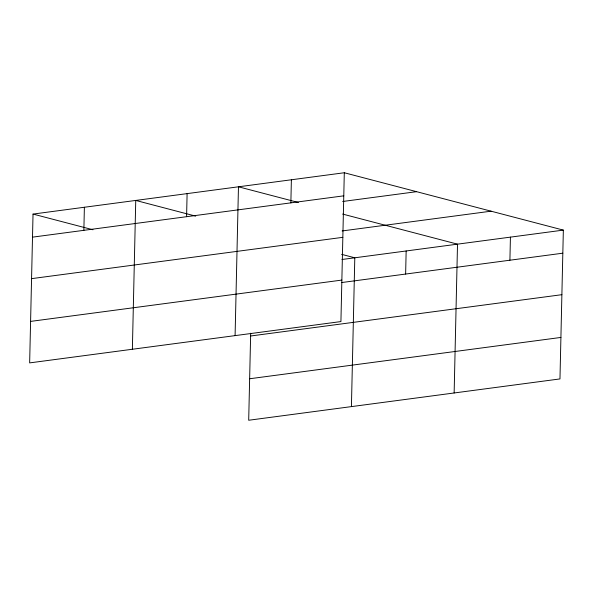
<?xml version="1.0" encoding="UTF-8"?>
<svg xmlns="http://www.w3.org/2000/svg" width="593" height="593" viewBox="0 0 593 593"><rect width="100%" height="100%" fill="white"/><g stroke="black" fill="none" stroke-linecap="round" stroke-linejoin="round"><path stroke-width="0.89" d="M33.03 214.073L29.65 362.894L340.923 321.569L344.303 172.748L33.03 214.073L92.975 229.765M83.865 230.329L84.384 207.254M132.372 349.255L135.745 200.434L195.69 216.134M186.587 216.697L187.106 193.614M235.095 335.623L238.468 186.802L298.412 202.495M250.676 333.236L248.697 420.252L559.97 378.927L563.35 230.106L344.303 172.748M290.859 202.858L291.385 179.775M351.419 406.613L354.799 257.792L341.575 254.33M405.634 274.055L406.153 250.972M454.142 392.981L457.514 244.16L342.672 214.088M509.906 260.216L510.432 237.133M32.504 237.148L343.777 195.831M342.687 201.487L416.59 191.68M342.124 230.951L491.063 211.182M31.562 278.643L342.836 237.326M341.953 259.497L563.35 230.106M30.591 321.399L341.864 280.081M341.435 282.579L562.824 253.189M250.609 336.001L561.882 294.684M249.638 378.757L560.911 337.439"/></g></svg>
